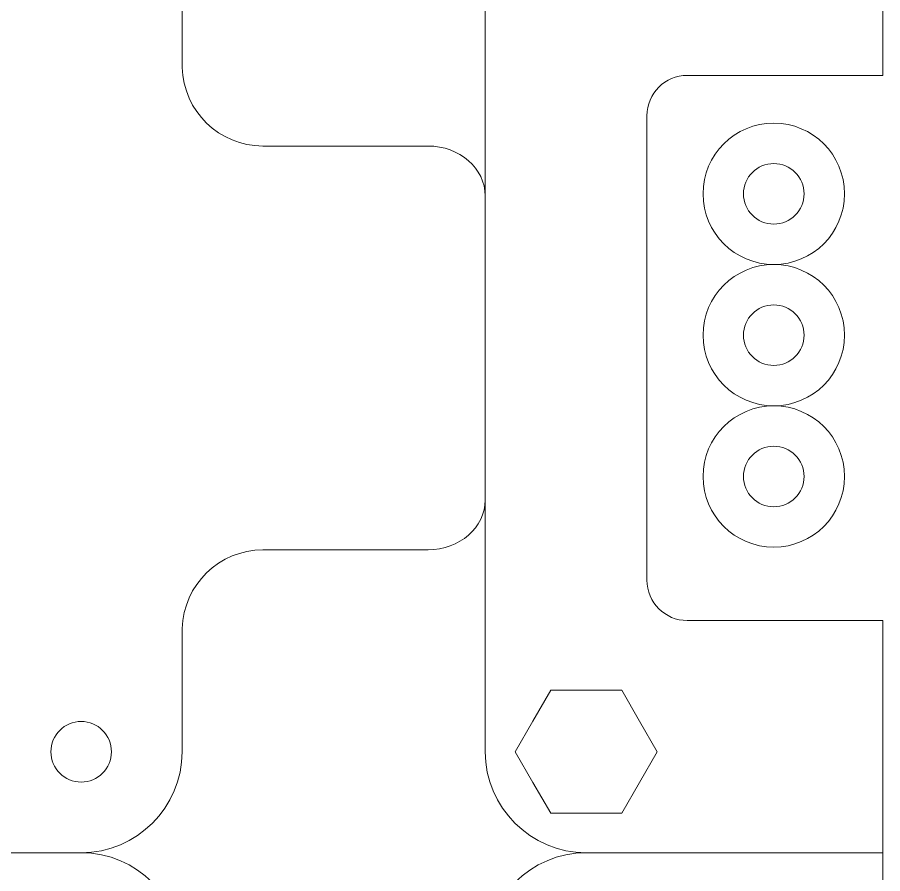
# Model space of a CAD drawing. Header units: millimetres. Extents: x -100 to 87, y -104 to 146.
# Drawn here: x 43.93 to 86.76, y -55.09 to -12.68 of the extents above; entities that cross this region are included whole.
import ezdxf

# ---------------------------------------------------------------- set-up
doc = ezdxf.new("R2010")
doc.units = ezdxf.units.MM
doc.header["$MEASUREMENT"] = 0
doc.layers.add('Layer 1', color=7, linetype='Continuous')

msp = doc.modelspace()

# ---------------------------------------------------------------- linework, layer by layer
at = {"layer": 'Layer 1', "color": 250, "lineweight": 20}
for points, knots in [([(56.0896, -39.0545), (56.0896, -39.0545), (56.0896, -39.0545), (56.0896, -39.0545), (56.0896, -39.0545), (53.9205, -39.0545), (52.1467, -40.7833), (52.0909, -42.9515), (52.0909, -42.9515), (52.0909, -42.9515), (52.0896, -49.0543), (52.0896, -49.0543), (52.0896, -49.0543), (52.0891, -51.8044), (49.8395, -54.0545), (47.0893, -54.0545), (47.0893, -54.0545), (47.0893, -54.0545), (-92.9101, -54.0545), (-92.9101, -54.0545), (-92.9101, -54.0545), (-95.6604, -54.0545), (-97.9104, -51.8044), (-97.9104, -49.0543), (-97.9104, -49.0543), (-97.9104, -49.0543), (-97.9104, -9.0547), (-97.9104, -9.0547), (-97.9104, -9.0547), (-97.9104, -6.3046), (-95.6604, -4.0545), (-92.9101, -4.0545), (-92.9101, -4.0545), (-92.9101, -4.0545), (47.0893, -4.0545), (47.0893, -4.0545), (47.0893, -4.0545), (49.8396, -4.0545), (52.089, -6.3046), (52.0896, -9.0547), (52.0896, -9.0547), (52.0896, -9.0547), (52.0909, -15.1575), (52.0909, -15.1575), (52.0909, -15.1575), (52.1467, -17.3257), (53.9205, -19.0545), (56.0896, -19.0545), (56.0896, -19.0545), (56.0896, -19.0545), (56.0896, -19.0545), (56.0896, -19.0545), (56.0896, -19.0545), (56.0896, -19.0545), (64.2596, -19.0545), (64.2596, -19.0545), (64.2596, -19.0545), (65.8166, -19.0545), (67.0903, -20.1676), (67.0903, -21.5281), (67.0903, -21.5281), (67.0903, -21.5281), (67.0903, -36.581), (67.0903, -36.581), (67.0903, -36.581), (67.0903, -37.9415), (65.8164, -39.0545), (64.2596, -39.0545), (64.2596, -39.0545), (64.2596, -39.0545), (56.0896, -39.0545), (56.0896, -39.0545)], [0, 0, 0, 0, 0.0526316, 0.0526316, 0.0526316, 0.0526316, 0.1052632, 0.1052632, 0.1052632, 0.1052632, 0.1578947, 0.1578947, 0.1578947, 0.1578947, 0.2105263, 0.2105263, 0.2105263, 0.2105263, 0.2631579, 0.2631579, 0.2631579, 0.2631579, 0.3157895, 0.3157895, 0.3157895, 0.3157895, 0.3684211, 0.3684211, 0.3684211, 0.3684211, 0.4210526, 0.4210526, 0.4210526, 0.4210526, 0.4736842, 0.4736842, 0.4736842, 0.4736842, 0.5263158, 0.5263158, 0.5263158, 0.5263158, 0.5789474, 0.5789474, 0.5789474, 0.5789474, 0.6315789, 0.6315789, 0.6315789, 0.6315789, 0.6842105, 0.6842105, 0.6842105, 0.6842105, 0.7368421, 0.7368421, 0.7368421, 0.7368421, 0.7894737, 0.7894737, 0.7894737, 0.7894737, 0.8421053, 0.8421053, 0.8421053, 0.8421053, 0.8947368, 0.8947368, 0.8947368, 0.8947368, 1, 1, 1, 1]), ([(77.0918, -15.5534), (77.0918, -15.5534), (86.7648, -15.5534), (86.7648, -15.5534), (86.7648, -15.5534), (86.7648, -15.5534), (86.7648, -4.0546), (86.7648, -4.0546), (86.7648, -4.0546), (86.7648, -4.0546), (86.7648, -4.0545), (86.7648, -4.0545), (86.7648, -4.0545), (86.7648, -4.0545), (72.0906, -4.0545), (72.0906, -4.0545), (72.0906, -4.0545), (69.3403, -4.0545), (67.0903, -6.3047), (67.0903, -9.0547), (67.0903, -9.0547), (67.0903, -9.0547), (67.0903, -49.0543), (67.0903, -49.0543), (67.0903, -49.0543), (67.0903, -51.8042), (69.3405, -54.0545), (72.0906, -54.0545), (72.0906, -54.0545), (72.0906, -54.0545), (86.7648, -54.0545), (86.7648, -54.0545), (86.7648, -54.0545), (86.7648, -54.0545), (86.7648, -42.5534), (86.7648, -42.5534), (86.7648, -42.5534), (86.7648, -42.5534), (77.0918, -42.5534), (77.0918, -42.5534), (77.0918, -42.5534), (77.0918, -42.5534), (77.0918, -42.5534), (77.0918, -42.5534), (77.0918, -42.5534), (75.9872, -42.5534), (75.0918, -41.658), (75.0918, -40.5535), (75.0918, -40.5535), (75.0918, -40.5535), (75.0918, -19.5534), (75.0918, -19.5534), (75.0918, -19.5534), (75.0918, -19.5534), (75.0918, -17.5533), (75.0918, -17.5533), (75.0918, -17.5533), (75.0918, -16.4488), (75.9872, -15.5534), (77.0918, -15.5534), (77.0918, -15.5534), (77.0918, -15.5534), (77.0918, -15.5534), (77.0918, -15.5534)], [0, 0, 0, 0, 0.0588235, 0.0588235, 0.0588235, 0.0588235, 0.1176471, 0.1176471, 0.1176471, 0.1176471, 0.1764706, 0.1764706, 0.1764706, 0.1764706, 0.2352941, 0.2352941, 0.2352941, 0.2352941, 0.2941176, 0.2941176, 0.2941176, 0.2941176, 0.3529412, 0.3529412, 0.3529412, 0.3529412, 0.4117647, 0.4117647, 0.4117647, 0.4117647, 0.4705882, 0.4705882, 0.4705882, 0.4705882, 0.5294118, 0.5294118, 0.5294118, 0.5294118, 0.5882353, 0.5882353, 0.5882353, 0.5882353, 0.6470588, 0.6470588, 0.6470588, 0.6470588, 0.7058824, 0.7058824, 0.7058824, 0.7058824, 0.7647059, 0.7647059, 0.7647059, 0.7647059, 0.8235294, 0.8235294, 0.8235294, 0.8235294, 0.8823529, 0.8823529, 0.8823529, 0.8823529, 1, 1, 1, 1]), ([(84.8733, -21.4203), (84.8733, -23.3534), (83.3063, -24.9203), (81.3733, -24.9203), (81.3733, -24.9203), (79.4403, -24.9203), (77.8733, -23.3534), (77.8733, -21.4203), (77.8733, -21.4203), (77.8733, -19.4872), (79.4403, -17.9203), (81.3733, -17.9203), (81.3733, -17.9203), (83.3063, -17.9203), (84.8733, -19.4872), (84.8733, -21.4203)], [0, 0, 0, 0, 0.2, 0.2, 0.2, 0.2, 0.4, 0.4, 0.4, 0.4, 0.6, 0.6, 0.6, 0.6, 1, 1, 1, 1]), ([(82.8733, -21.4203), (82.8733, -22.2487), (82.2017, -22.9203), (81.3733, -22.9203), (81.3733, -22.9203), (80.5449, -22.9203), (79.8733, -22.2487), (79.8733, -21.4203), (79.8733, -21.4203), (79.8733, -20.5919), (80.5449, -19.9203), (81.3733, -19.9203), (81.3733, -19.9203), (82.2017, -19.9203), (82.8733, -20.5919), (82.8733, -21.4203)], [0, 0, 0, 0, 0.2, 0.2, 0.2, 0.2, 0.4, 0.4, 0.4, 0.4, 0.6, 0.6, 0.6, 0.6, 1, 1, 1, 1]), ([(84.8733, -28.4203), (84.8733, -30.3534), (83.3063, -31.9203), (81.3733, -31.9203), (81.3733, -31.9203), (79.4403, -31.9203), (77.8733, -30.3534), (77.8733, -28.4203), (77.8733, -28.4203), (77.8733, -26.4872), (79.4403, -24.9203), (81.3733, -24.9203), (81.3733, -24.9203), (83.3063, -24.9203), (84.8733, -26.4872), (84.8733, -28.4203)], [0, 0, 0, 0, 0.2, 0.2, 0.2, 0.2, 0.4, 0.4, 0.4, 0.4, 0.6, 0.6, 0.6, 0.6, 1, 1, 1, 1]), ([(82.8733, -28.4203), (82.8733, -29.2487), (82.2017, -29.9203), (81.3733, -29.9203), (81.3733, -29.9203), (80.5449, -29.9203), (79.8733, -29.2487), (79.8733, -28.4203), (79.8733, -28.4203), (79.8733, -27.5919), (80.5449, -26.9203), (81.3733, -26.9203), (81.3733, -26.9203), (82.2017, -26.9203), (82.8733, -27.5919), (82.8733, -28.4203)], [0, 0, 0, 0, 0.2, 0.2, 0.2, 0.2, 0.4, 0.4, 0.4, 0.4, 0.6, 0.6, 0.6, 0.6, 1, 1, 1, 1]), ([(84.8733, -35.4203), (84.8733, -37.3534), (83.3063, -38.9203), (81.3733, -38.9203), (81.3733, -38.9203), (79.4403, -38.9203), (77.8733, -37.3534), (77.8733, -35.4203), (77.8733, -35.4203), (77.8733, -33.4872), (79.4403, -31.9203), (81.3733, -31.9203), (81.3733, -31.9203), (83.3063, -31.9203), (84.8733, -33.4872), (84.8733, -35.4203)], [0, 0, 0, 0, 0.2, 0.2, 0.2, 0.2, 0.4, 0.4, 0.4, 0.4, 0.6, 0.6, 0.6, 0.6, 1, 1, 1, 1]), ([(82.8733, -35.4203), (82.8733, -36.2487), (82.2017, -36.9203), (81.3733, -36.9203), (81.3733, -36.9203), (80.5449, -36.9203), (79.8733, -36.2487), (79.8733, -35.4203), (79.8733, -35.4203), (79.8733, -34.5919), (80.5449, -33.9203), (81.3733, -33.9203), (81.3733, -33.9203), (82.2017, -33.9203), (82.8733, -34.5919), (82.8733, -35.4203)], [0, 0, 0, 0, 0.2, 0.2, 0.2, 0.2, 0.4, 0.4, 0.4, 0.4, 0.6, 0.6, 0.6, 0.6, 1, 1, 1, 1]), ([(75.6093, -49.0545), (75.6093, -49.0545), (74.7296, -50.5784), (74.7296, -50.5784), (74.7296, -50.5784), (74.7296, -50.5784), (73.8498, -52.1021), (73.8498, -52.1021), (73.8498, -52.1021), (73.8498, -52.1021), (72.0903, -52.1021), (72.0903, -52.1021), (72.0903, -52.1021), (72.0903, -52.1021), (70.3308, -52.1021), (70.3308, -52.1021), (70.3308, -52.1021), (70.3308, -52.1021), (69.451, -50.5784), (69.451, -50.5784), (69.451, -50.5784), (69.451, -50.5784), (68.5713, -49.0545), (68.5713, -49.0545), (68.5713, -49.0545), (68.5713, -49.0545), (69.451, -47.5306), (69.451, -47.5306), (69.451, -47.5306), (69.451, -47.5306), (70.3308, -46.0069), (70.3308, -46.0069), (70.3308, -46.0069), (70.3308, -46.0069), (72.0903, -46.0069), (72.0903, -46.0069), (72.0903, -46.0069), (72.0903, -46.0069), (73.8498, -46.0069), (73.8498, -46.0069), (73.8498, -46.0069), (73.8498, -46.0069), (74.7296, -47.5306), (74.7296, -47.5306), (74.7296, -47.5306), (74.7296, -47.5306), (75.6093, -49.0545), (75.6093, -49.0545)], [0, 0, 0, 0, 0.0769231, 0.0769231, 0.0769231, 0.0769231, 0.1538462, 0.1538462, 0.1538462, 0.1538462, 0.2307692, 0.2307692, 0.2307692, 0.2307692, 0.3076923, 0.3076923, 0.3076923, 0.3076923, 0.3846154, 0.3846154, 0.3846154, 0.3846154, 0.4615385, 0.4615385, 0.4615385, 0.4615385, 0.5384615, 0.5384615, 0.5384615, 0.5384615, 0.6153846, 0.6153846, 0.6153846, 0.6153846, 0.6923077, 0.6923077, 0.6923077, 0.6923077, 0.7692308, 0.7692308, 0.7692308, 0.7692308, 0.8461538, 0.8461538, 0.8461538, 0.8461538, 1, 1, 1, 1]), ([(48.5896, -49.0546), (48.5896, -49.883), (47.918, -50.5546), (47.0896, -50.5546), (47.0896, -50.5546), (46.2612, -50.5546), (45.5896, -49.883), (45.5896, -49.0546), (45.5896, -49.0546), (45.5896, -48.2262), (46.2612, -47.5546), (47.0896, -47.5546), (47.0896, -47.5546), (47.918, -47.5546), (48.5896, -48.2262), (48.5896, -49.0546)], [0, 0, 0, 0, 0.2, 0.2, 0.2, 0.2, 0.4, 0.4, 0.4, 0.4, 0.6, 0.6, 0.6, 0.6, 1, 1, 1, 1]), ([(56.0896, -89.0545), (56.0896, -89.0545), (56.0896, -89.0545), (56.0896, -89.0545), (56.0896, -89.0545), (53.9205, -89.0545), (52.1467, -90.7833), (52.0909, -92.9515), (52.0909, -92.9515), (52.0909, -92.9515), (52.0896, -99.0543), (52.0896, -99.0543), (52.0896, -99.0543), (52.0891, -101.8044), (49.8395, -104.0545), (47.0893, -104.0545), (47.0893, -104.0545), (47.0893, -104.0545), (-92.9101, -104.0545), (-92.9101, -104.0545), (-92.9101, -104.0545), (-95.6604, -104.0545), (-97.9104, -101.8044), (-97.9104, -99.0543), (-97.9104, -99.0543), (-97.9104, -99.0543), (-97.9104, -59.0547), (-97.9104, -59.0547), (-97.9104, -59.0547), (-97.9104, -56.3046), (-95.6604, -54.0545), (-92.9101, -54.0545), (-92.9101, -54.0545), (-92.9101, -54.0545), (47.0893, -54.0545), (47.0893, -54.0545), (47.0893, -54.0545), (49.8396, -54.0545), (52.089, -56.3046), (52.0896, -59.0547), (52.0896, -59.0547), (52.0896, -59.0547), (52.0909, -65.1575), (52.0909, -65.1575), (52.0909, -65.1575), (52.1467, -67.3257), (53.9205, -69.0545), (56.0896, -69.0545), (56.0896, -69.0545), (56.0896, -69.0545), (56.0896, -69.0545), (56.0896, -69.0545), (56.0896, -69.0545), (56.0896, -69.0545), (64.2596, -69.0545), (64.2596, -69.0545), (64.2596, -69.0545), (65.8166, -69.0545), (67.0903, -70.1676), (67.0903, -71.5281), (67.0903, -71.5281), (67.0903, -71.5281), (67.0903, -86.581), (67.0903, -86.581), (67.0903, -86.581), (67.0903, -87.9415), (65.8164, -89.0545), (64.2596, -89.0545), (64.2596, -89.0545), (64.2596, -89.0545), (56.0896, -89.0545), (56.0896, -89.0545)], [0, 0, 0, 0, 0.0526316, 0.0526316, 0.0526316, 0.0526316, 0.1052632, 0.1052632, 0.1052632, 0.1052632, 0.1578947, 0.1578947, 0.1578947, 0.1578947, 0.2105263, 0.2105263, 0.2105263, 0.2105263, 0.2631579, 0.2631579, 0.2631579, 0.2631579, 0.3157895, 0.3157895, 0.3157895, 0.3157895, 0.3684211, 0.3684211, 0.3684211, 0.3684211, 0.4210526, 0.4210526, 0.4210526, 0.4210526, 0.4736842, 0.4736842, 0.4736842, 0.4736842, 0.5263158, 0.5263158, 0.5263158, 0.5263158, 0.5789474, 0.5789474, 0.5789474, 0.5789474, 0.6315789, 0.6315789, 0.6315789, 0.6315789, 0.6842105, 0.6842105, 0.6842105, 0.6842105, 0.7368421, 0.7368421, 0.7368421, 0.7368421, 0.7894737, 0.7894737, 0.7894737, 0.7894737, 0.8421053, 0.8421053, 0.8421053, 0.8421053, 0.8947368, 0.8947368, 0.8947368, 0.8947368, 1, 1, 1, 1]), ([(77.0918, -65.5534), (77.0918, -65.5534), (86.7648, -65.5534), (86.7648, -65.5534), (86.7648, -65.5534), (86.7648, -65.5534), (86.7648, -54.0546), (86.7648, -54.0546), (86.7648, -54.0546), (86.7648, -54.0546), (86.7648, -54.0545), (86.7648, -54.0545), (86.7648, -54.0545), (86.7648, -54.0545), (72.0906, -54.0545), (72.0906, -54.0545), (72.0906, -54.0545), (69.3403, -54.0545), (67.0903, -56.3047), (67.0903, -59.0547), (67.0903, -59.0547), (67.0903, -59.0547), (67.0903, -99.0543), (67.0903, -99.0543), (67.0903, -99.0543), (67.0903, -101.8042), (69.3405, -104.0545), (72.0906, -104.0545), (72.0906, -104.0545), (72.0906, -104.0545), (86.7648, -104.0545), (86.7648, -104.0545), (86.7648, -104.0545), (86.7648, -104.0545), (86.7648, -92.5534), (86.7648, -92.5534), (86.7648, -92.5534), (86.7648, -92.5534), (77.0918, -92.5534), (77.0918, -92.5534), (77.0918, -92.5534), (77.0918, -92.5534), (77.0918, -92.5534), (77.0918, -92.5534), (77.0918, -92.5534), (75.9872, -92.5534), (75.0918, -91.658), (75.0918, -90.5535), (75.0918, -90.5535), (75.0918, -90.5535), (75.0918, -69.5534), (75.0918, -69.5534), (75.0918, -69.5534), (75.0918, -69.5534), (75.0918, -67.5533), (75.0918, -67.5533), (75.0918, -67.5533), (75.0918, -66.4488), (75.9872, -65.5534), (77.0918, -65.5534), (77.0918, -65.5534), (77.0918, -65.5534), (77.0918, -65.5534), (77.0918, -65.5534)], [0, 0, 0, 0, 0.0588235, 0.0588235, 0.0588235, 0.0588235, 0.1176471, 0.1176471, 0.1176471, 0.1176471, 0.1764706, 0.1764706, 0.1764706, 0.1764706, 0.2352941, 0.2352941, 0.2352941, 0.2352941, 0.2941176, 0.2941176, 0.2941176, 0.2941176, 0.3529412, 0.3529412, 0.3529412, 0.3529412, 0.4117647, 0.4117647, 0.4117647, 0.4117647, 0.4705882, 0.4705882, 0.4705882, 0.4705882, 0.5294118, 0.5294118, 0.5294118, 0.5294118, 0.5882353, 0.5882353, 0.5882353, 0.5882353, 0.6470588, 0.6470588, 0.6470588, 0.6470588, 0.7058824, 0.7058824, 0.7058824, 0.7058824, 0.7647059, 0.7647059, 0.7647059, 0.7647059, 0.8235294, 0.8235294, 0.8235294, 0.8235294, 0.8823529, 0.8823529, 0.8823529, 0.8823529, 1, 1, 1, 1])]:
    msp.add_open_spline(points, degree=3, knots=knots, dxfattribs=at)

doc.saveas('drawing.dxf')
